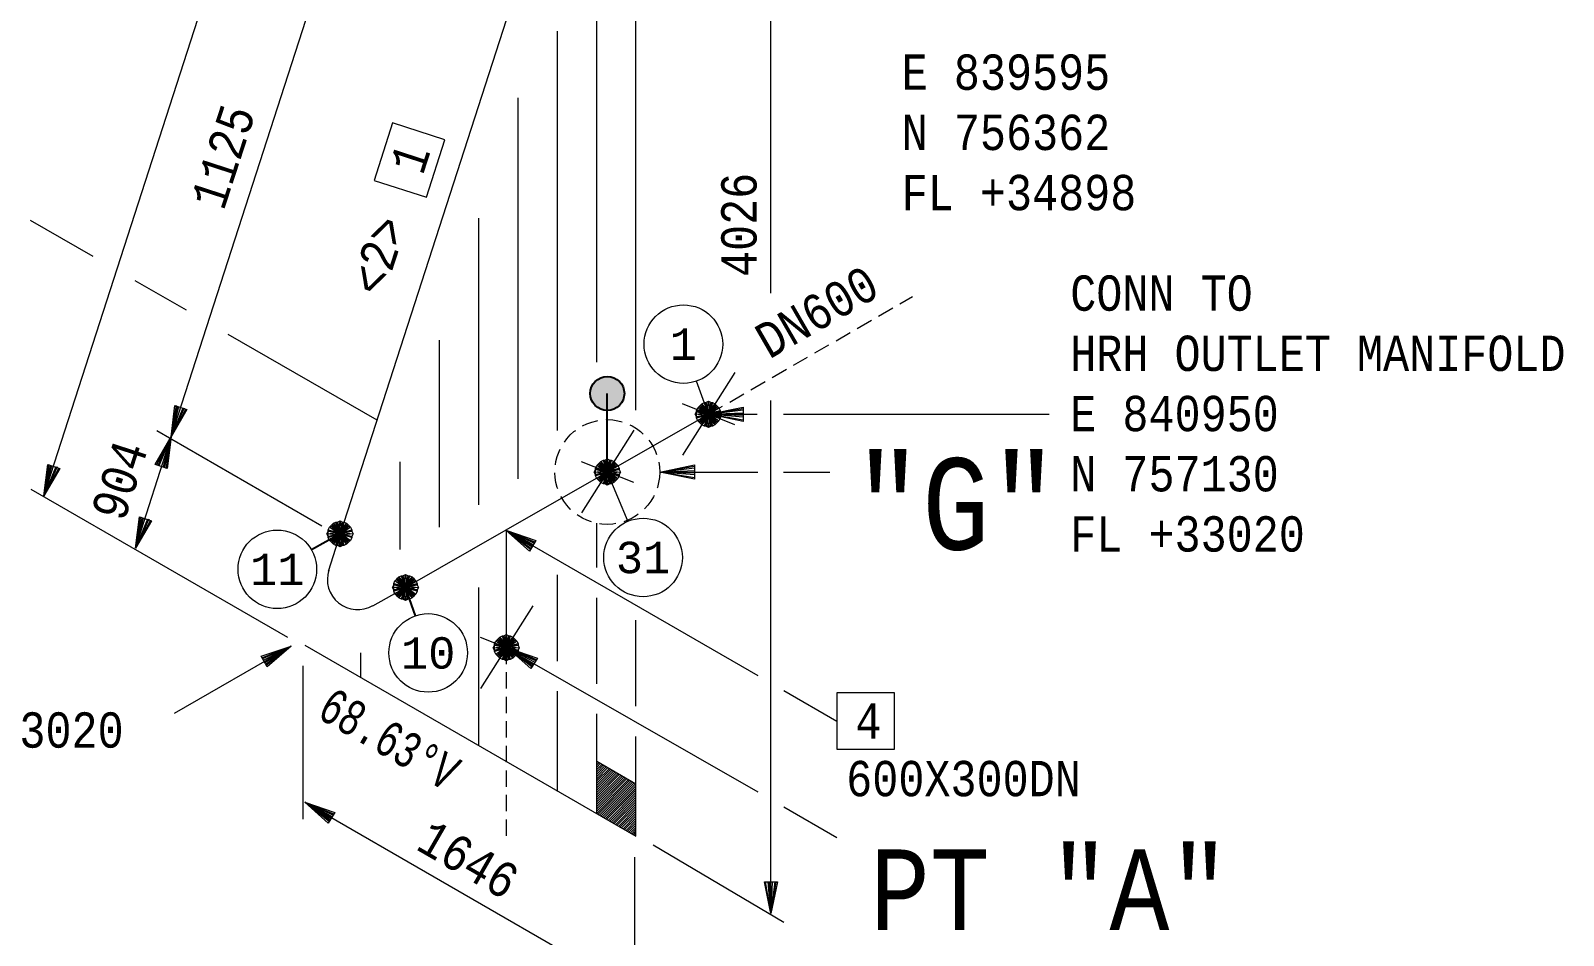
# Model space of a CAD drawing. Extents: x 0 to 841, y 0 to 594.
# Drawn here: x 97.2 to 214.2, y 152.6 to 221.8 of the extents above; entities that cross this region are included whole.
import ezdxf
from ezdxf.enums import TextEntityAlignment as Align

# ---------------------------------------------------------------- set-up
doc = ezdxf.new("R2010")
doc.units = 0
doc.header["$LTSCALE"] = 5
doc.header["$MEASUREMENT"] = 0
doc.linetypes.add('HIDDEN', pattern=[0.375, 0.25, -0.125])
for name, color, linetype, lineweight in [('1', 7, 'Continuous', 9), ('3', 7, 'Continuous', 9), ('T-TEXT1', 7, 'Continuous', 9)]:
    doc.layers.add(name, color=color, linetype=linetype, lineweight=lineweight)
doc.layers.add('FAB', color=2, linetype='Continuous')
doc.styles.add('TXT', font='monotxt.shx')

msp = doc.modelspace()

# ---------------------------------------------------------------- hatches: boundary and pattern name
at = {"layer": '3', "linetype": 'Continuous', "lineweight": 0}
h = msp.add_hatch(dxfattribs=at)
h.set_pattern_fill('ANSI31', color=2, style=0)
h.set_pattern_definition([(45, (-10.2125, -73.6625), (-0.08838835, 0.08838835), [])])
h.paths.add_polyline_path([(143.38, 160.22), (143.38, 164.22), (140.38, 165.96), (140.38, 161.96)])
at = {"layer": 'FAB'}
msp.add_hatch(color=256, dxfattribs=at).paths.add_polyline_path([(142.49, 194.04, 1), (139.89, 194.04, 1)])

# ---------------------------------------------------------------- linework, layer by layer
at = {"layer": '1', "color": 1, "linetype": 'Continuous', "lineweight": 0}
for p, q in [((134.28, 225.12), (120.78, 183.32)), ((133.47, 183.62), (148.91, 192.45)), ((120.78, 183.32), (119.88, 180.43)), ((125.78, 179.22), (133.47, 183.62)), ((133.47, 183.62), (133.47, 174.62)), ((123.28, 177.82), (125.78, 179.22))]:
    msp.add_line(p, q, dxfattribs=at)
at = {"layer": '1', "color": 2, "linetype": 'Continuous', "lineweight": 0}
for points in [[(151.56, 191.9), (148.91, 192.45), (151.56, 193), (151.56, 191.9)], [(151.56, 192.01), (148.91, 192.45), (151.56, 192.9)], [(151.56, 192.24), (148.91, 192.45), (151.56, 192.79)], [(151.56, 192.35), (148.91, 192.45), (151.56, 192.56)], [(147.84, 187.49), (145.19, 188.04), (147.84, 188.59), (147.84, 187.49)], [(147.84, 187.6), (145.19, 188.04), (147.84, 188.49)], [(147.84, 187.82), (145.19, 188.04), (147.84, 188.37)], [(147.84, 187.94), (145.19, 188.04), (147.84, 188.15)]]:
    msp.add_lwpolyline(points, dxfattribs=at)
at = {"layer": '1', "color": 1, "linetype": 'Continuous', "lineweight": 0}
msp.add_arc((122.13, 179.84), 2.32, 162.1809, 299.9818, dxfattribs=at)
at = {"layer": '3', "color": 2, "linetype": 'Continuous', "lineweight": 0}
for p, q in [((98.17, 186.22), (123.47, 264.73)), ((153.68, 201.71), (153.68, 247.43)), ((143.38, 192.76), (143.38, 236.11)), ((107.88, 190.72), (121.38, 232.53)), ((140.38, 196.43), (140.38, 225.03)), ((137.38, 191.22), (137.38, 221.72)), ((134.38, 187.53), (134.38, 216.62)), ((131.38, 185.53), (131.38, 207.43)), ((128.38, 183.82), (128.38, 198.12)), ((153.68, 154.32), (153.68, 193.5)), ((106.78, 191.22), (119.38, 183.93)), ((105.17, 182.22), (107.88, 190.72)), ((125.38, 182.12), (125.38, 188.82)), ((97.17, 186.72), (116.78, 175.43)), ((140.38, 180.75), (140.38, 184.12)), ((131.38, 167.12), (131.38, 179.21)), ((137.38, 173.6), (137.38, 180.18)), ((140.38, 171.87), (140.38, 178.44)), ((143.38, 170.14), (143.38, 176.71)), ((118.08, 174.82), (143.38, 160.22)), ((117.97, 161.53), (117.97, 173.22)), ((122.38, 172.32), (122.38, 174.22)), ((137.38, 163.62), (137.38, 171.29)), ((140.38, 161.93), (140.38, 169.56)), ((143.38, 160.22), (143.38, 167.83)), ((140.38, 165.96), (143.38, 164.22)), ((118.08, 162.82), (143.38, 148.22)), ((154.68, 153.62), (144.68, 159.53)), ((143.28, 146.93), (143.28, 158.62))]:
    msp.add_line(p, q, dxfattribs=at)
at = {"layer": '3', "color": 2, "linetype": 'HIDDEN', "lineweight": 0}
for p, q in [((148.91, 192.45), (164.5, 201.45)), ((133.47, 174.62), (133.47, 160.16))]:
    msp.add_line(p, q, dxfattribs=at)
at = {"layer": '3', "color": 2, "linetype": 'Continuous', "lineweight": 0}
for points in [[(127.38, 209.03), (128.78, 213.43), (124.78, 214.72), (123.38, 210.32), (127.38, 209.03)], [(109.08, 192.82), (107.88, 190.72), (108.17, 193.12), (109.08, 192.82)], [(108.97, 192.82), (107.88, 190.72), (108.28, 193.12)], [(108.88, 192.93), (107.88, 190.72), (108.38, 193.03)], [(108.78, 192.93), (107.88, 190.72), (108.47, 193.03)], [(106.67, 188.62), (107.88, 190.72), (107.58, 188.32), (106.67, 188.62)], [(106.78, 188.62), (107.88, 190.72), (107.47, 188.32)], [(106.88, 188.53), (107.88, 190.72), (107.38, 188.43)], [(106.97, 188.53), (107.88, 190.72), (107.28, 188.43)], [(99.38, 188.32), (98.17, 186.22), (98.47, 188.62), (99.38, 188.32)], [(99.28, 188.32), (98.17, 186.22), (98.58, 188.62)], [(99.17, 188.43), (98.17, 186.22), (98.67, 188.53)], [(99.08, 188.43), (98.17, 186.22), (98.78, 188.53)], [(106.38, 184.32), (105.17, 182.22), (105.47, 184.62), (106.38, 184.32)], [(106.28, 184.32), (105.17, 182.22), (105.58, 184.62)], [(106.17, 184.43), (105.17, 182.22), (105.67, 184.53)], [(106.08, 184.43), (105.17, 182.22), (105.78, 184.53)], [(135.24, 182), (133.44, 183.6), (135.74, 182.8), (135.24, 182)], [(135.34, 182.1), (133.44, 183.6), (135.64, 182.7)], [(135.34, 182.2), (133.44, 183.6), (135.64, 182.6)], [(135.44, 182.3), (133.44, 183.6), (135.54, 182.5)], [(114.77, 173.98), (117.05, 174.74), (115.21, 173.15), (114.77, 173.98)], [(114.8, 173.85), (117.05, 174.74), (115.17, 173.29)], [(114.89, 173.8), (117.05, 174.74), (115.09, 173.34)], [(114.93, 173.66), (117.05, 174.74), (115.05, 173.47)], [(135.36, 173.02), (133.56, 174.62), (135.86, 173.82), (135.36, 173.02)], [(135.46, 173.12), (133.56, 174.62), (135.76, 173.72)], [(135.46, 173.22), (133.56, 174.62), (135.76, 173.62)], [(135.56, 173.32), (133.56, 174.62), (135.66, 173.52)], [(158.72, 166.86), (163.12, 166.86), (163.12, 171.16), (158.72, 171.16), (158.72, 166.86)], [(119.88, 161.22), (118.08, 162.82), (120.38, 162.03), (119.88, 161.22)], [(119.97, 161.32), (118.08, 162.82), (120.28, 161.93)], [(119.97, 161.43), (118.08, 162.82), (120.28, 161.82)], [(120.08, 161.53), (118.08, 162.82), (120.17, 161.72)], [(154.18, 156.72), (153.68, 154.32), (153.18, 156.72), (154.18, 156.72)], [(154.07, 156.72), (153.68, 154.32), (153.28, 156.72)], [(153.97, 156.72), (153.68, 154.32), (153.47, 156.72)], [(153.78, 156.72), (153.68, 154.32), (153.57, 156.72)]]:
    msp.add_lwpolyline(points, dxfattribs=at)
at = {"layer": '3', "color": 2, "linetype": 'HIDDEN', "lineweight": 0}
msp.add_circle((141.19, 188.04), 4, dxfattribs=at)
at = {"layer": 'FAB', "lineweight": 0}
for p, q in [((97.13, 207.29), (101.91, 204.53)), ((105.12, 202.68), (109.02, 200.43)), ((112.22, 198.58), (123.58, 192.02)), ((148.91, 192.45), (148.01, 194.98)), ((148.91, 192.45), (152.64, 192.45)), ((154.64, 192.45), (174.92, 192.45)), ((145.19, 188.04), (152.69, 188.04)), ((154.64, 188.04), (158.19, 188.04)), ((133.44, 183.6), (152.68, 172.5)), ((117.05, 174.74), (108.12, 169.59)), ((133.47, 174.62), (152.68, 163.61)), ((154.68, 171.34), (158.72, 169.01)), ((154.68, 162.46), (158.72, 160.12))]:
    msp.add_line(p, q, dxfattribs=at)
at = {"layer": 'FAB'}
for p, q in [((141.19, 188.04), (141.19, 194.04)), ((120.78, 183.32), (118.6, 182.09)), ((126.53, 177.06), (125.78, 179.22))]:
    msp.add_line(p, q, dxfattribs=at)
at = {"layer": 'FAB', "linetype": 'Continuous', "lineweight": 0}
msp.add_line((141.19, 188.04), (142.76, 184.27), dxfattribs=at)
at = {"layer": 'FAB', "color": 2, "linetype": 'Continuous', "lineweight": 0}
for centre in [(147, 197.81), (143.92, 181.51), (115.99, 180.61), (127.51, 174.22)]:
    msp.add_circle(centre, 3, dxfattribs=at)
at = {"layer": 'FAB'}
msp.add_circle((141.19, 194.04), 1.3, dxfattribs=at)
at = {"layer": 'T-TEXT1', "color": 2, "linetype": 'Continuous', "lineweight": 0}
for p, q in [((150.93, 195.64), (146.93, 189.34)), ((150.93, 191.64), (146.93, 193.24)), ((143.22, 191.23), (139.22, 184.93)), ((143.22, 187.23), (139.22, 188.83)), ((135.5, 177.81), (131.5, 171.51)), ((135.5, 173.81), (131.5, 175.41))]:
    msp.add_line(p, q, dxfattribs=at)
for points in [[(148.91, 193.45), (149.11, 193.35), (149.21, 193.35), (149.41, 193.25), (149.51, 193.15), (149.61, 193.05), (149.71, 192.95), (149.81, 192.75), (149.81, 192.65), (149.91, 192.45), (149.81, 192.25), (149.81, 192.15), (149.71, 191.95), (149.61, 191.85), (149.51, 191.75), (149.41, 191.65), (149.21, 191.55), (149.11, 191.55), (148.91, 191.55), (148.71, 191.55), (148.61, 191.55), (148.41, 191.65), (148.31, 191.75), (148.21, 191.85), (148.11, 191.95), (148.01, 192.15), (148.01, 192.25), (148.01, 192.45), (148.01, 192.65), (148.01, 192.75), (148.11, 192.95), (148.21, 193.05), (148.31, 193.15), (148.41, 193.25), (148.61, 193.35), (148.71, 193.35), (148.91, 193.45), (148.91, 193.45), (149.11, 193.35), (148.91, 191.45), (148.71, 191.55), (148.91, 193.45), (149.11, 193.35), (149.21, 193.35), (148.71, 191.55), (148.61, 191.55), (149.11, 193.35), (149.21, 193.35), (149.41, 193.25), (148.61, 191.55), (148.41, 191.65), (149.21, 193.35), (149.41, 193.25), (149.51, 193.15), (148.41, 191.65), (148.31, 191.75), (149.41, 193.25), (149.51, 193.15), (149.61, 193.05), (148.31, 191.75), (148.21, 191.85), (149.51, 193.15), (149.61, 193.05), (149.71, 192.95), (148.21, 191.85), (148.11, 191.95), (149.61, 193.05), (149.71, 192.95), (149.81, 192.75), (148.11, 191.95), (148.01, 192.15), (149.71, 192.95), (149.81, 192.75), (149.81, 192.65), (148.01, 192.15), (148.01, 192.25), (149.81, 192.75), (149.81, 192.65), (149.91, 192.45), (148.01, 192.25), (147.91, 192.45), (149.81, 192.65), (149.91, 192.45), (149.81, 192.25), (147.91, 192.45), (148.01, 192.65), (149.91, 192.45), (149.81, 192.25), (149.81, 192.15), (148.01, 192.65), (148.01, 192.75), (149.81, 192.25), (149.81, 192.15), (149.71, 191.95), (148.01, 192.75), (148.11, 192.95), (149.81, 192.15)], [(149.81, 192.15), (149.71, 191.95), (149.61, 191.85), (148.11, 192.95), (148.21, 193.05), (149.71, 191.95), (149.61, 191.85), (149.51, 191.75), (148.21, 193.05), (148.31, 193.15), (149.61, 191.85), (149.51, 191.75), (149.41, 191.65), (148.31, 193.15), (148.41, 193.25), (149.51, 191.75), (149.41, 191.65), (149.21, 191.55), (148.41, 193.25), (148.61, 193.35), (149.41, 191.65), (149.21, 191.55), (149.11, 191.55), (148.61, 193.35), (148.71, 193.35), (149.21, 191.55), (149.11, 191.55), (148.91, 191.45), (148.71, 193.35), (148.91, 193.45), (149.11, 191.55)], [(141.19, 189.04), (141.39, 188.94), (141.49, 188.94), (141.69, 188.84), (141.79, 188.74), (141.89, 188.64), (141.99, 188.54), (142.09, 188.34), (142.09, 188.24), (142.19, 188.04), (142.09, 187.84), (142.09, 187.74), (141.99, 187.54), (141.89, 187.44), (141.79, 187.34), (141.69, 187.24), (141.49, 187.14), (141.39, 187.14), (141.19, 187.14), (140.99, 187.14), (140.89, 187.14), (140.69, 187.24), (140.59, 187.34), (140.49, 187.44), (140.39, 187.54), (140.29, 187.74), (140.29, 187.84), (140.29, 188.04), (140.29, 188.24), (140.29, 188.34), (140.39, 188.54), (140.49, 188.64), (140.59, 188.74), (140.69, 188.84), (140.89, 188.94), (140.99, 188.94), (141.19, 189.04), (141.19, 189.04), (141.39, 188.94), (141.19, 187.04), (140.99, 187.14), (141.19, 189.04), (141.39, 188.94), (141.49, 188.94), (140.99, 187.14), (140.89, 187.14), (141.39, 188.94), (141.49, 188.94), (141.69, 188.84), (140.89, 187.14), (140.69, 187.24), (141.49, 188.94), (141.69, 188.84), (141.79, 188.74), (140.69, 187.24), (140.59, 187.34), (141.69, 188.84), (141.79, 188.74), (141.89, 188.64), (140.59, 187.34), (140.49, 187.44), (141.79, 188.74), (141.89, 188.64), (141.99, 188.54), (140.49, 187.44), (140.39, 187.54), (141.89, 188.64), (141.99, 188.54), (142.09, 188.34), (140.39, 187.54), (140.29, 187.74), (141.99, 188.54), (142.09, 188.34), (142.09, 188.24), (140.29, 187.74), (140.29, 187.84), (142.09, 188.34), (142.09, 188.24), (142.19, 188.04), (140.29, 187.84), (140.19, 188.04), (142.09, 188.24), (142.19, 188.04), (142.09, 187.84), (140.19, 188.04), (140.29, 188.24), (142.19, 188.04), (142.09, 187.84), (142.09, 187.74), (140.29, 188.24), (140.29, 188.34), (142.09, 187.84), (142.09, 187.74), (141.99, 187.54), (140.29, 188.34), (140.39, 188.54), (142.09, 187.74)], [(142.09, 187.74), (141.99, 187.54), (141.89, 187.44), (140.39, 188.54), (140.49, 188.64), (141.99, 187.54), (141.89, 187.44), (141.79, 187.34), (140.49, 188.64), (140.59, 188.74), (141.89, 187.44), (141.79, 187.34), (141.69, 187.24), (140.59, 188.74), (140.69, 188.84), (141.79, 187.34), (141.69, 187.24), (141.49, 187.14), (140.69, 188.84), (140.89, 188.94), (141.69, 187.24), (141.49, 187.14), (141.39, 187.14), (140.89, 188.94), (140.99, 188.94), (141.49, 187.14), (141.39, 187.14), (141.19, 187.04), (140.99, 188.94), (141.19, 189.04), (141.39, 187.14)], [(120.78, 184.32), (120.97, 184.22), (121.08, 184.22), (121.28, 184.12), (121.38, 184.03), (121.47, 183.93), (121.58, 183.82), (121.67, 183.62), (121.67, 183.53), (121.78, 183.32), (121.67, 183.12), (121.67, 183.03), (121.58, 182.82), (121.47, 182.72), (121.38, 182.62), (121.28, 182.53), (121.08, 182.43), (120.97, 182.43), (120.78, 182.43), (120.58, 182.43), (120.47, 182.43), (120.28, 182.53), (120.17, 182.62), (120.08, 182.72), (119.97, 182.82), (119.88, 183.03), (119.88, 183.12), (119.88, 183.32), (119.88, 183.53), (119.88, 183.62), (119.97, 183.82), (120.08, 183.93), (120.17, 184.03), (120.28, 184.12), (120.47, 184.22), (120.58, 184.22), (120.78, 184.32), (120.78, 184.32), (120.97, 184.22), (120.78, 182.32), (120.58, 182.43), (120.78, 184.32), (120.97, 184.22), (121.08, 184.22), (120.58, 182.43), (120.47, 182.43), (120.97, 184.22), (121.08, 184.22), (121.28, 184.12), (120.47, 182.43), (120.28, 182.53), (121.08, 184.22), (121.28, 184.12), (121.38, 184.03), (120.28, 182.53), (120.17, 182.62), (121.28, 184.12), (121.38, 184.03), (121.47, 183.93), (120.17, 182.62), (120.08, 182.72), (121.38, 184.03), (121.47, 183.93), (121.58, 183.82), (120.08, 182.72), (119.97, 182.82), (121.47, 183.93), (121.58, 183.82), (121.67, 183.62), (119.97, 182.82), (119.88, 183.03), (121.58, 183.82), (121.67, 183.62), (121.67, 183.53), (119.88, 183.03), (119.88, 183.12), (121.67, 183.62), (121.67, 183.53), (121.78, 183.32), (119.88, 183.12), (119.78, 183.32), (121.67, 183.53), (121.78, 183.32), (121.67, 183.12), (119.78, 183.32), (119.88, 183.53), (121.78, 183.32), (121.67, 183.12), (121.67, 183.03), (119.88, 183.53), (119.88, 183.62), (121.67, 183.12), (121.67, 183.03), (121.58, 182.82), (119.88, 183.62), (119.97, 183.82), (121.67, 183.03)], [(121.67, 183.03), (121.58, 182.82), (121.47, 182.72), (119.97, 183.82), (120.08, 183.93), (121.58, 182.82), (121.47, 182.72), (121.38, 182.62), (120.08, 183.93), (120.17, 184.03), (121.47, 182.72), (121.38, 182.62), (121.28, 182.53), (120.17, 184.03), (120.28, 184.12), (121.38, 182.62), (121.28, 182.53), (121.08, 182.43), (120.28, 184.12), (120.47, 184.22), (121.28, 182.53), (121.08, 182.43), (120.97, 182.43), (120.47, 184.22), (120.58, 184.22), (121.08, 182.43), (120.97, 182.43), (120.78, 182.32), (120.58, 184.22), (120.78, 184.32), (120.97, 182.43)], [(125.78, 180.22), (125.97, 180.12), (126.08, 180.12), (126.28, 180.03), (126.38, 179.93), (126.47, 179.82), (126.58, 179.72), (126.67, 179.53), (126.67, 179.43), (126.78, 179.22), (126.67, 179.03), (126.67, 178.93), (126.58, 178.72), (126.47, 178.62), (126.38, 178.53), (126.28, 178.43), (126.08, 178.32), (125.97, 178.32), (125.78, 178.32), (125.58, 178.32), (125.47, 178.32), (125.28, 178.43), (125.17, 178.53), (125.08, 178.62), (124.97, 178.72), (124.88, 178.93), (124.88, 179.03), (124.88, 179.22), (124.88, 179.43), (124.88, 179.53), (124.97, 179.72), (125.08, 179.82), (125.17, 179.93), (125.28, 180.03), (125.47, 180.12), (125.58, 180.12), (125.78, 180.22), (125.78, 180.22), (125.97, 180.12), (125.78, 178.22), (125.58, 178.32), (125.78, 180.22), (125.97, 180.12), (126.08, 180.12), (125.58, 178.32), (125.47, 178.32), (125.97, 180.12), (126.08, 180.12), (126.28, 180.03), (125.47, 178.32), (125.28, 178.43), (126.08, 180.12), (126.28, 180.03), (126.38, 179.93), (125.28, 178.43), (125.17, 178.53), (126.28, 180.03), (126.38, 179.93), (126.47, 179.82), (125.17, 178.53), (125.08, 178.62), (126.38, 179.93), (126.47, 179.82), (126.58, 179.72), (125.08, 178.62), (124.97, 178.72), (126.47, 179.82), (126.58, 179.72), (126.67, 179.53), (124.97, 178.72), (124.88, 178.93), (126.58, 179.72), (126.67, 179.53), (126.67, 179.43), (124.88, 178.93), (124.88, 179.03), (126.67, 179.53), (126.67, 179.43), (126.78, 179.22), (124.88, 179.03), (124.78, 179.22), (126.67, 179.43), (126.78, 179.22), (126.67, 179.03), (124.78, 179.22), (124.88, 179.43), (126.78, 179.22), (126.67, 179.03), (126.67, 178.93), (124.88, 179.43), (124.88, 179.53), (126.67, 179.03), (126.67, 178.93), (126.58, 178.72), (124.88, 179.53), (124.97, 179.72), (126.67, 178.93)], [(126.67, 178.93), (126.58, 178.72), (126.47, 178.62), (124.97, 179.72), (125.08, 179.82), (126.58, 178.72), (126.47, 178.62), (126.38, 178.53), (125.08, 179.82), (125.17, 179.93), (126.47, 178.62), (126.38, 178.53), (126.28, 178.43), (125.17, 179.93), (125.28, 180.03), (126.38, 178.53), (126.28, 178.43), (126.08, 178.32), (125.28, 180.03), (125.47, 180.12), (126.28, 178.43), (126.08, 178.32), (125.97, 178.32), (125.47, 180.12), (125.58, 180.12), (126.08, 178.32), (125.97, 178.32), (125.78, 178.22), (125.58, 180.12), (125.78, 180.22), (125.97, 178.32)], [(133.47, 175.62), (133.68, 175.53), (133.78, 175.53), (133.97, 175.43), (134.07, 175.32), (134.18, 175.22), (134.28, 175.12), (134.38, 174.93), (134.38, 174.82), (134.47, 174.62), (134.38, 174.43), (134.38, 174.32), (134.28, 174.12), (134.18, 174.03), (134.07, 173.93), (133.97, 173.82), (133.78, 173.72), (133.68, 173.72), (133.47, 173.72), (133.28, 173.72), (133.18, 173.72), (132.97, 173.82), (132.88, 173.93), (132.78, 174.03), (132.68, 174.12), (132.57, 174.32), (132.57, 174.43), (132.57, 174.62), (132.57, 174.82), (132.57, 174.93), (132.68, 175.12), (132.78, 175.22), (132.88, 175.32), (132.97, 175.43), (133.18, 175.53), (133.28, 175.53), (133.47, 175.62), (133.47, 175.62), (133.68, 175.53), (133.47, 173.62), (133.28, 173.72), (133.47, 175.62), (133.68, 175.53), (133.78, 175.53), (133.28, 173.72), (133.18, 173.72), (133.68, 175.53), (133.78, 175.53), (133.97, 175.43), (133.18, 173.72), (132.97, 173.82), (133.78, 175.53), (133.97, 175.43), (134.07, 175.32), (132.97, 173.82), (132.88, 173.93), (133.97, 175.43), (134.07, 175.32), (134.18, 175.22), (132.88, 173.93), (132.78, 174.03), (134.07, 175.32), (134.18, 175.22), (134.28, 175.12), (132.78, 174.03), (132.68, 174.12), (134.18, 175.22), (134.28, 175.12), (134.38, 174.93), (132.68, 174.12), (132.57, 174.32), (134.28, 175.12), (134.38, 174.93), (134.38, 174.82), (132.57, 174.32), (132.57, 174.43), (134.38, 174.93), (134.38, 174.82), (134.47, 174.62), (132.57, 174.43), (132.47, 174.62), (134.38, 174.82), (134.47, 174.62), (134.38, 174.43), (132.47, 174.62), (132.57, 174.82), (134.47, 174.62), (134.38, 174.43), (134.38, 174.32), (132.57, 174.82), (132.57, 174.93), (134.38, 174.43), (134.38, 174.32), (134.28, 174.12), (132.57, 174.93), (132.68, 175.12), (134.38, 174.32)], [(134.38, 174.32), (134.28, 174.12), (134.18, 174.03), (132.68, 175.12), (132.78, 175.22), (134.28, 174.12), (134.18, 174.03), (134.07, 173.93), (132.78, 175.22), (132.88, 175.32), (134.18, 174.03), (134.07, 173.93), (133.97, 173.82), (132.88, 175.32), (132.97, 175.43), (134.07, 173.93), (133.97, 173.82), (133.78, 173.72), (132.97, 175.43), (133.18, 175.53), (133.97, 173.82), (133.78, 173.72), (133.68, 173.72), (133.18, 175.53), (133.28, 175.53), (133.78, 173.72), (133.68, 173.72), (133.47, 173.62), (133.28, 175.53), (133.47, 175.62), (133.68, 173.72)]]:
    msp.add_lwpolyline(points, dxfattribs=at)

# ---------------------------------------------------------------- texts
at = {"layer": '3', "color": 2, "linetype": 'Continuous', "lineweight": 0, "style": 'TXT', "width": 0.851861}
for s, p in [('E 839595', (163.67, 217.24)), ('N 756362', (163.67, 212.64)), ('FL +34898', (163.67, 208.04)), ('CONN TO', (176.54, 200.36)), ('HRH OUTLET MANIFOLD', (176.54, 195.76)), ('E 840950', (176.54, 191.16)), ('N 757130', (176.54, 186.56)), ('FL +33020', (176.54, 181.96)), ('FL +33020', (86.34, 166.98)), ('4', (160.13, 167.67)), ('600X300DN', (159.43, 163.27))]:
    msp.add_text(s, height=2.7, dxfattribs=at).set_placement(p)
at = {"layer": '3', "color": 2, "linetype": 'Continuous', "lineweight": 0, "style": 'TXT'}
for s, rotation, width, p in [('1125', 72, 0.851861, (111.89, 207.94)), ('1', 72, 0.851861, (127.09, 210.64)), ('4026', 90, 0.851861, (152.59, 202.94)), ('<2>', 72, 0.851861, (124.09, 201.34)), ('DN600', 30, 0.851861, (153.55, 196.62)), ('904', 72, 0.851861, (104.29, 184.15)), ('68.63%%DV', 330.0118, 0.7, (118.91, 169.34)), ('1646', 330.0118, 0.851861, (126.46, 159.27))]:
    msp.add_text(s, height=2.7, rotation=rotation, dxfattribs=dict(at, width=width)).set_placement(p)
at = {"layer": 'FAB', "color": 2, "linetype": 'Continuous', "lineweight": 0, "style": 'TXT'}
for s, p in [('1', (147, 197.81)), ('31', (143.92, 181.51)), ('11', (115.99, 180.61)), ('10', (127.51, 174.22))]:
    msp.add_text(s, height=2.4, dxfattribs=at).set_placement(p, align=Align.MIDDLE_CENTER)
at = {"layer": 'FAB', "color": 2, "linetype": 'Continuous', "style": 'TXT', "width": 0.857082}
for s, height, p in [('"G"', 7, (160.02, 182.1)), ('PT "A"', 6.163, (161.25, 153.04))]:
    msp.add_text(s, height=height, dxfattribs=at).set_placement(p)

doc.saveas('drawing.dxf')
